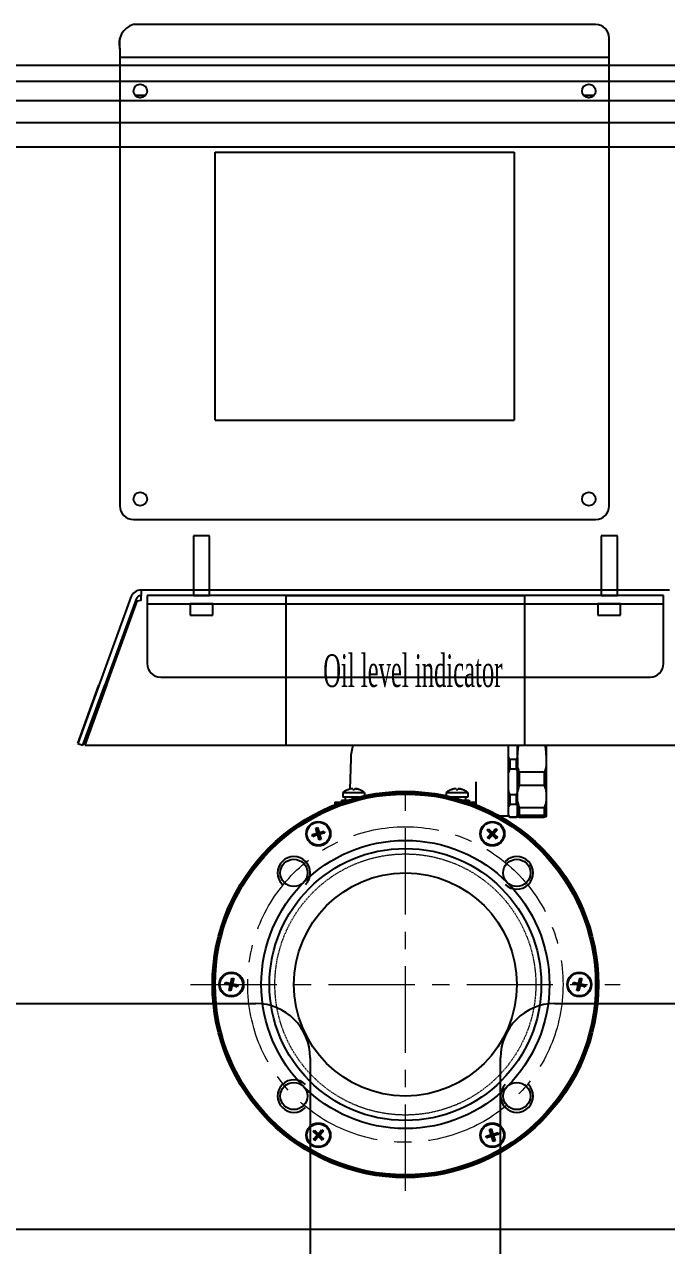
# Model space of a CAD drawing. Extents: x 61367 to 140945, y -1257 to 25588.
# Drawn here: x 89441.8 to 89678, y 15658.4 to 16107.4 of the extents above; entities that cross this region are included whole.
import ezdxf

# ---------------------------------------------------------------- set-up
doc = ezdxf.new("R2010")
doc.units = 0
doc.header["$MEASUREMENT"] = 0
for name, pattern in [('CENTER', [50.8, 31.75, -6.35, 6.35, -6.35]), ('EB_DASH', [6, 3, -3]), ('HIDDEN', [0.375, 0.25, -0.125])]:
    doc.linetypes.add(name, pattern=pattern)
doc.layers.get('0').update_dxf_attribs({"linetype": 'CONTINUOUS'})
for name, color, linetype, lineweight in [('01', 7, 'CONTINUOUS', 18), ('CEN', 1, 'CENTER', 18), ('DEFAULT_2', 8, 'EB_DASH', 0), ('中心线', 1, 'CENTER', 9)]:
    doc.layers.add(name, color=color, linetype=linetype, lineweight=lineweight)
doc.layers.add('03-JI-ZHUN-XIAN', color=7, linetype='CONTINUOUS')
doc.styles.add('MtXpl_Times_New_Roma', font='times.ttf')

# ---------------------------------------------------------------- blocks, each defined once
blk = doc.blocks.new('A$Cd78e76be')
at = {"color": 101, "linetype": 'Continuous'}
for p, q in [((-1155.01, 1145.95), (-1325.01, 1145.95)), ((-1330.01, 1136.95), (-1330.01, 1140.95)), ((-1150.01, 1136.95), (-1150.01, 1140.95)), ((-1330.01, 1136.95), (-1330.01, 1127.95)), ((-1150.01, 1127.95), (-1150.01, 1136.95)), ((-1330.01, 1127.95), (-1330.01, 968.95)), ((-1150.01, 968.95), (-1150.01, 1127.95)), ((-1324.49, 1119.95), (-1320.52, 1119.95)), ((-1159.49, 1119.95), (-1155.52, 1119.95)), ((-1731, 1117.95), (-980, 1117.95)), ((-1731, 1109.95), (-980, 1109.95)), ((-1325.01, 963.95), (-1155.01, 963.95))]:
    blk.add_line(p, q, dxfattribs=at)
at = {"color": 101}
for p, q in [((-1786, 1130.95), (-1117.64, 1130.95)), ((-1117.64, 1124.95), (-1786, 1124.95)), ((-1798, 1100.95), (-302, 1100.95)), ((-1296.99, 957.95), (-1302.99, 957.95)), ((-1302.99, 957.95), (-1302.99, 935.95)), ((-1296.99, 935.95), (-1296.99, 957.95)), ((-1146.99, 957.95), (-1152.99, 957.95)), ((-1152.99, 957.95), (-1152.99, 935.95)), ((-1146.99, 935.95), (-1146.99, 957.95)), ((-1129.99, 935.95), (-1319.99, 935.95)), ((-1319.99, 935.95), (-1319.99, 932.95)), ((-1129.99, 935.95), (-1319.99, 935.95)), ((-1319.99, 935.95), (-1319.99, 910.96)), ((-1302.99, 935.95), (-1296.99, 935.95)), ((-1152.99, 935.95), (-1146.99, 935.95)), ((-1129.99, 932.95), (-1129.99, 935.95)), ((-1129.99, 910.96), (-1129.99, 935.95)), ((-1319.99, 932.95), (-1129.99, 932.95)), ((-1295.83, 932.95), (-1304.15, 932.95)), ((-1304.15, 932.95), (-1304.15, 928.77)), ((-1295.83, 928.77), (-1295.83, 932.95)), ((-1145.83, 932.95), (-1154.15, 932.95)), ((-1154.15, 932.95), (-1154.15, 928.77)), ((-1145.83, 928.77), (-1145.83, 932.95)), ((-1304.15, 928.77), (-1295.83, 928.77)), ((-1154.15, 928.77), (-1145.83, 928.77)), ((-1314.99, 905.96), (-1134.99, 905.96)), ((-1370.51, 785.95), (-1280.01, 785.95)), ((-1170, 785.95), (-974.5, 785.95)), ((-1260.01, 765.95), (-1260.01, -944.05)), ((-1190, -944.05), (-1190, 765.95))]:
    blk.add_line(p, q, dxfattribs=at)
at = {"color": 101, "ltscale": 0.5}
for p, q in [((-1180.99, 935.89), (-1268.99, 935.89)), ((-1268.99, 935.89), (-1268.99, 880.89)), ((-1180.99, 880.89), (-1180.99, 935.89)), ((-1268.99, 880.89), (-1180.99, 880.89))]:
    blk.add_line(p, q, dxfattribs=at)
at = {"color": 101}
for centre, radius in [((-1224.99, 792.95), 70), ((-1266, 833.97), 5), ((-1183.98, 833.97), 5), ((-1224.99, 792.95), 41), ((-1266, 751.94), 5), ((-1183.98, 751.94), 5)]:
    blk.add_circle(centre, radius, dxfattribs=at)
at = {"color": 101, "linetype": 'Continuous'}
for centre, radius, start, end in [((-1323.01, 1138.95), 7.28, 105.9454, 195.9454), ((-1155.01, 1140.95), 5, 0, 90), ((-1325.01, 968.95), 5, 180, 270), ((-1155.01, 968.95), 5, 270, 0)]:
    blk.add_arc(centre, radius, start, end, dxfattribs=at)
at = {"color": 101}
for centre, radius, start, end in [((-1314.99, 910.96), 5, 180, 270), ((-1134.99, 910.96), 5, 270, 0), ((-1266, 833.97), 6, 315, 225), ((-1183.98, 833.97), 6, 225, 135), ((-1280.01, 765.95), 20, 0, 90), ((-1170, 765.95), 20, 90, 180), ((-1266, 751.94), 6, 45, 315), ((-1183.98, 751.94), 6, 135, 45)]:
    blk.add_arc(centre, radius, start, end, dxfattribs=at)
at = {"layer": '01', "color": 101}
blk.add_line((-1319.99, 935.95), (-1319.99, 935.95), dxfattribs=at)
at = {"layer": '03-JI-ZHUN-XIAN', "color": 101, "linetype": 'Continuous'}
for p, q in [((-1330.01, 1133.95), (-1150.01, 1133.95)), ((-1295.01, 1000.49), (-1295.01, 1098.95)), ((-1295.01, 1098.95), (-1185.01, 1098.95)), ((-1185.01, 1098.95), (-1185.01, 1000.49)), ((-1295.01, 1000.49), (-1185.01, 1000.49)), ((-1325.95, 935.32), (-1345.51, 881.57)), ((-1324.07, 934.64), (-1343.63, 880.89)), ((-1342.96, 880.89), (-1323.65, 933.95)), ((-1322.19, 934.17), (-1323.65, 933.95)), ((-1127.79, 937.95), (-1322.19, 937.95)), ((-1322.19, 937.95), (-1322.19, 935.95)), ((-1322.19, 934.17), (-1322.19, 935.95)), ((-1345.51, 881.57), (-1337.73, 902.95)), ((-1343.63, 880.89), (-1335.6, 902.95)), ((-1334.93, 902.95), (-1342.96, 880.89)), ((-1345.51, 881.57), (-1343.63, 880.89)), ((-1345.51, 881.57), (-1343.63, 880.89)), ((-1342.96, 880.89), (-1107.02, 880.89)), ((-1186.99, 854.8), (-1186.99, 880.89)), ((-1183.69, 876.03), (-1183.69, 880.89)), ((-1173.19, 880.89), (-1173.19, 854.66)), ((-1245.06, 875.99), (-1245.45, 864.78)), ((-1186.49, 872.23), (-1186.49, 875.67)), ((-1184.19, 875.67), (-1186.49, 875.67)), ((-1184.19, 875.67), (-1184.19, 872.23)), ((-1183.69, 876.03), (-1183.69, 873.41)), ((-1186.49, 872.23), (-1184.19, 872.23)), ((-1183.69, 854.66), (-1183.69, 873.4)), ((-1198.99, 858.96), (-1198.99, 867.45)), ((-1182.99, 866.21), (-1182.99, 870.96)), ((-1173.89, 870.96), (-1182.99, 870.96)), ((-1173.89, 870.96), (-1173.89, 866.21)), ((-1247.99, 863.58), (-1247.99, 861.85)), ((-1247.99, 863.58), (-1239.99, 863.58)), ((-1245.92, 864.66), (-1245.92, 864.65)), ((-1244.34, 864.93), (-1244.3, 864.65)), ((-1244.3, 864.65), (-1244.25, 864.66)), ((-1244.25, 864.66), (-1244.2, 864.66)), ((-1244.2, 864.66), (-1244.15, 864.66)), ((-1244.15, 864.66), (-1244.09, 864.66)), ((-1244.09, 864.66), (-1244.04, 864.66)), ((-1244.04, 864.66), (-1243.99, 864.66)), ((-1243.99, 864.66), (-1243.84, 864.66)), ((-1243.84, 864.66), (-1243.69, 864.65)), ((-1243.69, 864.65), (-1243.65, 864.93)), ((-1242.07, 864.65), (-1242.06, 864.66)), ((-1239.99, 863.58), (-1239.99, 862.29)), ((-1209.99, 863.58), (-1209.99, 862.29)), ((-1209.99, 863.58), (-1201.99, 863.58)), ((-1207.92, 864.66), (-1207.92, 864.65)), ((-1206.34, 864.93), (-1206.3, 864.65)), ((-1206.3, 864.65), (-1206.25, 864.66)), ((-1206.25, 864.66), (-1206.2, 864.66)), ((-1206.2, 864.66), (-1206.15, 864.66)), ((-1206.15, 864.66), (-1206.09, 864.66)), ((-1206.09, 864.66), (-1206.04, 864.66)), ((-1206.04, 864.66), (-1205.99, 864.66)), ((-1205.99, 864.66), (-1205.84, 864.66)), ((-1205.84, 864.66), (-1205.69, 864.65)), ((-1205.69, 864.65), (-1205.65, 864.93)), ((-1204.07, 864.65), (-1204.06, 864.66)), ((-1201.99, 863.58), (-1201.99, 861.85)), ((-1186.49, 859.24), (-1186.49, 862.67)), ((-1184.19, 862.67), (-1186.49, 862.67)), ((-1184.19, 862.67), (-1184.19, 859.24)), ((-1182.99, 866.21), (-1173.89, 866.21)), ((-1250.99, 859.95), (-1250.99, 858.96)), ((-1250.99, 859.95), (-1248.44, 859.95)), ((-1248.49, 860.75), (-1248.49, 859.95)), ((-1248.49, 860.75), (-1245.99, 860.75)), ((-1242.08, 861.85), (-1247.99, 861.85)), ((-1247.14, 861.85), (-1247.14, 860.75)), ((-1244.27, 861.23), (-1244.27, 861.85)), ((-1243.72, 861.85), (-1243.72, 861.4)), ((-1201.99, 861.85), (-1207.91, 861.85)), ((-1206.27, 861.4), (-1206.27, 861.85)), ((-1205.72, 861.85), (-1205.72, 861.23)), ((-1203.97, 860.75), (-1201.49, 860.75)), ((-1202.85, 861.85), (-1202.85, 860.75)), ((-1201.55, 859.95), (-1198.99, 859.95)), ((-1201.49, 860.75), (-1201.49, 859.95)), ((-1186.49, 859.24), (-1184.19, 859.24)), ((-1182.99, 855.19), (-1182.99, 857.92)), ((-1173.89, 857.92), (-1182.99, 857.92)), ((-1173.89, 857.92), (-1173.89, 855.19)), ((-1190.46, 854.95), (-1186.99, 854.95)), ((-1186.99, 854.8), (-1186.57, 854.38)), ((-1186.49, 854.3), (-1186.49, 854.45)), ((-1184.19, 854.45), (-1186.49, 854.45)), ((-1184.19, 854.3), (-1186.49, 854.3)), ((-1183.76, 854.73), (-1184.19, 854.3)), ((-1184.19, 854.45), (-1184.19, 854.3)), ((-1182.99, 855.19), (-1173.89, 855.19)), ((-1173.89, 854.41), (-1182.99, 854.41)), ((-1259.3, 848.05), (-1254.69, 848.71)), ((-1259.3, 848.05), (-1257.43, 848.61)), ((-1259.09, 847.38), (-1254.89, 849.38)), ((-1257.99, 850.48), (-1257.32, 850.68)), ((-1257.43, 848.61), (-1257.99, 850.48)), ((-1255.99, 846.28), (-1257.99, 850.48)), ((-1257.43, 848.61), (-1256.56, 848.15)), ((-1256.66, 846.08), (-1257.32, 850.68)), ((-1257.32, 850.68), (-1256.76, 848.82)), ((-1257.23, 847.94), (-1256.76, 848.82)), ((-1256.76, 848.82), (-1254.89, 849.38)), ((-1254.69, 848.71), (-1256.56, 848.15)), ((-1254.89, 849.38), (-1254.69, 848.71)), ((-1194.91, 849.7), (-1194.43, 850.21)), ((-1194.91, 849.7), (-1191.08, 847.06)), ((-1193.49, 848.36), (-1194.91, 849.7)), ((-1194.82, 846.94), (-1191.16, 849.82)), ((-1194.43, 850.21), (-1191.55, 846.55)), ((-1194.43, 850.21), (-1193.01, 848.87)), ((-1194.31, 846.46), (-1191.67, 850.3)), ((-1193.01, 848.87), (-1191.67, 850.3)), ((-1192.98, 847.88), (-1193.01, 848.87)), ((-1191.16, 849.82), (-1192.5, 848.4)), ((-1191.67, 850.3), (-1191.16, 849.82)), ((-1259.09, 847.38), (-1259.3, 848.05)), ((-1257.23, 847.94), (-1259.09, 847.38)), ((-1256.66, 846.08), (-1257.23, 847.94)), ((-1255.99, 846.28), (-1256.66, 846.08)), ((-1256.56, 848.15), (-1255.99, 846.28)), ((-1194.82, 846.94), (-1193.49, 848.36)), ((-1194.31, 846.46), (-1194.82, 846.94)), ((-1192.98, 847.88), (-1194.31, 846.46)), ((-1193.49, 848.36), (-1192.5, 848.4)), ((-1191.55, 846.55), (-1192.98, 847.88)), ((-1192.5, 848.4), (-1191.08, 847.06)), ((-1191.08, 847.06), (-1191.55, 846.55)), ((-1289.86, 790.79), (-1288.13, 795.11)), ((-1289.25, 793.37), (-1288.81, 795.27)), ((-1289.18, 790.63), (-1288.81, 795.27)), ((-1288.81, 795.27), (-1288.13, 795.11)), ((-1288.13, 795.11), (-1288.57, 793.21)), ((-1161.86, 790.79), (-1160.13, 795.11)), ((-1161.25, 793.37), (-1160.81, 795.27)), ((-1161.18, 790.63), (-1160.81, 795.27)), ((-1160.81, 795.27), (-1160.13, 795.11)), ((-1160.13, 795.11), (-1160.57, 793.21)), ((-1291.31, 793.14), (-1291.15, 793.82)), ((-1291.31, 793.14), (-1286.67, 792.77)), ((-1289.41, 792.69), (-1291.31, 793.14)), ((-1291.15, 793.82), (-1289.25, 793.37)), ((-1291.15, 793.82), (-1286.83, 792.09)), ((-1289.86, 790.79), (-1289.41, 792.69)), ((-1289.18, 790.63), (-1289.86, 790.79)), ((-1289.41, 792.69), (-1288.57, 793.21)), ((-1288.73, 792.53), (-1289.25, 793.37)), ((-1288.73, 792.53), (-1289.18, 790.63)), ((-1286.83, 792.09), (-1288.73, 792.53)), ((-1288.57, 793.21), (-1286.67, 792.77)), ((-1286.67, 792.77), (-1286.83, 792.09)), ((-1163.31, 793.14), (-1163.15, 793.82)), ((-1163.31, 793.14), (-1158.67, 792.77)), ((-1161.41, 792.69), (-1163.31, 793.14)), ((-1163.15, 793.82), (-1161.25, 793.37)), ((-1163.15, 793.82), (-1158.83, 792.09)), ((-1161.86, 790.79), (-1161.41, 792.69)), ((-1161.18, 790.63), (-1161.86, 790.79)), ((-1161.41, 792.69), (-1160.57, 793.21)), ((-1160.73, 792.53), (-1161.25, 793.37)), ((-1160.73, 792.53), (-1161.18, 790.63)), ((-1158.83, 792.09), (-1160.73, 792.53)), ((-1160.57, 793.21), (-1158.67, 792.77)), ((-1158.67, 792.77), (-1158.83, 792.09)), ((-1258.91, 738.85), (-1258.43, 739.36)), ((-1257.49, 737.51), (-1258.91, 738.85)), ((-1258.91, 738.85), (-1255.08, 736.21)), ((-1258.82, 736.09), (-1255.16, 738.97)), ((-1258.82, 736.09), (-1257.49, 737.51)), ((-1258.43, 739.36), (-1257.01, 738.02)), ((-1258.43, 739.36), (-1255.55, 735.7)), ((-1258.31, 735.61), (-1255.67, 739.45)), ((-1256.98, 737.03), (-1258.31, 735.61)), ((-1257.49, 737.51), (-1256.5, 737.54)), ((-1257.01, 738.02), (-1255.67, 739.45)), ((-1256.98, 737.03), (-1257.01, 738.02)), ((-1255.55, 735.7), (-1256.98, 737.03)), ((-1255.16, 738.97), (-1256.5, 737.54)), ((-1256.5, 737.54), (-1255.08, 736.21)), ((-1255.67, 739.45), (-1255.16, 738.97)), ((-1195.3, 737.2), (-1190.69, 737.86)), ((-1195.3, 737.2), (-1193.43, 737.76)), ((-1195.09, 736.53), (-1195.3, 737.2)), ((-1195.09, 736.53), (-1190.89, 738.53)), ((-1193.23, 737.09), (-1195.09, 736.53)), ((-1193.99, 739.63), (-1193.32, 739.83)), ((-1193.43, 737.76), (-1193.99, 739.63)), ((-1191.99, 735.43), (-1193.99, 739.63)), ((-1193.43, 737.76), (-1192.56, 737.29)), ((-1192.66, 735.23), (-1193.32, 739.83)), ((-1193.32, 739.83), (-1192.76, 737.96)), ((-1193.23, 737.09), (-1192.76, 737.96)), ((-1192.66, 735.23), (-1193.23, 737.09)), ((-1192.76, 737.96), (-1190.89, 738.53)), ((-1190.69, 737.86), (-1192.56, 737.29)), ((-1192.56, 737.29), (-1191.99, 735.43)), ((-1190.89, 738.53), (-1190.69, 737.86)), ((-1258.31, 735.61), (-1258.82, 736.09)), ((-1255.08, 736.21), (-1255.55, 735.7)), ((-1191.99, 735.43), (-1192.66, 735.23)), ((-2237, 702.95), (-193, 702.95))]:
    blk.add_line(p, q, dxfattribs=at)
for centre, radius in [((-1322.51, 1121.45), 2.5), ((-1157.51, 1121.45), 2.5), ((-1322.51, 971.45), 2.5), ((-1157.51, 971.45), 2.5), ((-1224.99, 792.95), 71), ((-1224.99, 792.95), 70.5), ((-1256.99, 848.38), 4.5), ((-1256.99, 848.38), 4.2), ((-1192.99, 848.38), 4.5), ((-1192.99, 848.38), 4.2), ((-1224.99, 792.95), 53), ((-1224.99, 792.95), 50), ((-1288.99, 792.95), 4.5), ((-1288.99, 792.95), 4.2), ((-1160.99, 792.95), 4.5), ((-1160.99, 792.95), 4.2), ((-1256.99, 737.53), 4.5), ((-1256.99, 737.53), 4.2), ((-1192.99, 737.53), 4.5), ((-1192.99, 737.53), 4.2)]:
    blk.add_circle(centre, radius, dxfattribs=at)
for centre, radius, start, end in [((-1322.19, 933.95), 4, 90, 160), ((-1322.19, 933.95), 2, 90, 160), ((-1227.97, 875.82), 17.09, 162.7348, 179.4294), ((-1185.64, 877.13), 2.02, 314.346, 319.3873), ((-1243.99, 858.45), 6.5, 107.2821, 127.9799), ((-1244.92, 863.13), 1.72, 114.6505, 123.1331), ((-1243.67, 857.86), 7.16, 105.2708, 106.1539), ((-1244.86, 863.01), 1.86, 111.3945, 114.6952), ((-1244.19, 859.78), 5.16, 103.5219, 105.2969), ((-1244.8, 862.84), 2.04, 106.9265, 111.3671), ((-1244.51, 861.12), 3.79, 100.7915, 103.5379), ((-1244.7, 862.51), 2.38, 102.5509, 106.9062), ((-1244.64, 861.77), 3.13, 99.2041, 100.7398), ((-1244.62, 862.14), 2.77, 100.8695, 102.6045), ((-1244.51, 861.58), 3.34, 97.4948, 100.8059), ((-1244.71, 862.25), 2.64, 95.0879, 99.2648), ((-1244.4, 860.77), 4.15, 96.507, 97.5609), ((-1244.74, 862.58), 2.3, 93.1347, 95.0248), ((-1244.27, 859.58), 5.35, 94.5477, 96.4551), ((-1244.76, 862.81), 2.07, 88.3114, 93.1785), ((-1244.09, 857.36), 7.58, 93.9396, 94.5963), ((-1244.75, 862.99), 1.9, 85.679, 88.2698), ((-1244.74, 863.12), 1.77, 77.5983, 85.7273), ((-1243.24, 863.15), 1.73, 94.6186, 102.9), ((-1243.89, 857.39), 7.55, 85.4411, 86.1118), ((-1243.23, 863.03), 1.85, 92.0131, 94.6647), ((-1243.7, 859.68), 5.25, 83.5487, 85.4914), ((-1243.22, 862.87), 2.02, 86.9801, 91.9703), ((-1243.57, 860.87), 4.05, 82.4138, 83.4943), ((-1243.23, 862.64), 2.25, 85.0869, 87.0249), ((-1243.26, 862.31), 2.58, 80.7446, 85.0212), ((-1243.34, 861.83), 3.06, 79.2403, 80.8077), ((-1243.36, 862.22), 2.68, 77.2149, 79.0067), ((-1243.47, 861.18), 3.73, 76.3962, 79.1863), ((-1243.27, 862.59), 2.3, 72.7688, 77.2706), ((-1243.79, 859.82), 5.13, 74.6268, 76.4129), ((-1243.18, 862.91), 1.97, 68.163, 72.747), ((-1243.11, 863.08), 1.78, 63.3205, 68.1507), ((-1244.48, 857.31), 7.73, 73.4778, 74.6304), ((-1243.05, 863.19), 1.67, 56.1025, 63.3237), ((-1243.99, 858.45), 6.5, 52.0201, 72.7179), ((-1205.99, 858.45), 6.5, 107.2821, 127.9799), ((-1206.92, 863.13), 1.72, 114.6505, 123.1331), ((-1205.67, 857.86), 7.16, 105.2708, 106.1539), ((-1206.86, 863.01), 1.86, 111.3945, 114.6952), ((-1206.19, 859.78), 5.16, 103.5219, 105.2969), ((-1206.8, 862.84), 2.04, 106.9265, 111.3671), ((-1206.51, 861.12), 3.79, 100.7915, 103.5379), ((-1206.7, 862.51), 2.38, 102.5509, 106.9062), ((-1206.64, 861.77), 3.13, 99.2041, 100.7398), ((-1206.62, 862.14), 2.77, 100.8695, 102.6045), ((-1206.51, 861.58), 3.34, 97.4948, 100.8059), ((-1206.71, 862.25), 2.64, 95.0879, 99.2648), ((-1206.4, 860.77), 4.15, 96.507, 97.5609), ((-1206.74, 862.58), 2.3, 93.1347, 95.0248), ((-1206.27, 859.58), 5.35, 94.5477, 96.4551), ((-1206.76, 862.81), 2.07, 88.3114, 93.1785), ((-1206.09, 857.36), 7.58, 93.9396, 94.5963), ((-1206.75, 862.99), 1.9, 85.679, 88.2698), ((-1206.74, 863.12), 1.77, 77.5983, 85.7273), ((-1205.24, 863.15), 1.73, 94.6186, 102.9), ((-1205.89, 857.39), 7.55, 85.4411, 86.1118), ((-1205.23, 863.03), 1.85, 92.0131, 94.6647), ((-1205.7, 859.68), 5.25, 83.5487, 85.4914), ((-1205.22, 862.87), 2.02, 86.9801, 91.9703), ((-1205.57, 860.87), 4.05, 82.4138, 83.4943), ((-1205.23, 862.64), 2.25, 85.0869, 87.0249), ((-1205.26, 862.31), 2.58, 80.7446, 85.0212), ((-1205.34, 861.83), 3.06, 79.2403, 80.8077), ((-1205.36, 862.22), 2.68, 77.2149, 79.0067), ((-1205.47, 861.18), 3.73, 76.3962, 79.1863), ((-1205.27, 862.59), 2.3, 72.7688, 77.2706), ((-1205.79, 859.82), 5.13, 74.6268, 76.4129), ((-1205.18, 862.91), 1.97, 68.163, 72.747), ((-1205.11, 863.08), 1.78, 63.3205, 68.1507), ((-1206.48, 857.31), 7.73, 73.4778, 74.6304), ((-1205.05, 863.19), 1.67, 56.1025, 63.3237), ((-1205.99, 858.45), 6.5, 52.0201, 72.7179), ((-1188, 864.61), 4.23, 332.9594, 336.8402), ((-1188.78, 864.95), 5.08, 336.8443, 340.076), ((-1185.64, 855.91), 2.02, 314.346, 319.3873)]:
    blk.add_arc(centre, radius, start, end, dxfattribs=at)
for points in [[(-1183.69, 876.03), (-1183.6, 879.66), (-1183.43, 880.28), (-1183.22, 880.89)], [(-1173.67, 880.89), (-1173.45, 880.28), (-1173.29, 879.66), (-1173.19, 876.03)], [(-1186.49, 875.67), (-1186.68, 875.92), (-1186.88, 876.18), (-1186.95, 876.49)], [(-1183.69, 876.48), (-1183.81, 876.25), (-1183.94, 876.01), (-1184.11, 875.81)], [(-1186.99, 870.61), (-1186.86, 871.16), (-1186.71, 871.71), (-1186.45, 872.22)], [(-1184.19, 872.23), (-1184, 871.7), (-1183.8, 871.17), (-1183.74, 870.6)], [(-1182.99, 870.96), (-1183.32, 871.74), (-1183.56, 872.57), (-1183.69, 873.41)], [(-1173.19, 873.41), (-1173.32, 872.57), (-1173.57, 871.74), (-1173.89, 870.96)], [(-1186.49, 862.67), (-1186.69, 863.2), (-1186.88, 863.74), (-1186.95, 864.3)], [(-1183.69, 864.3), (-1183.78, 863.93), (-1183.88, 863.57), (-1184, 863.22)], [(-1183.69, 863.51), (-1183.57, 864.43), (-1183.32, 865.34), (-1182.99, 866.21)], [(-1173.89, 866.21), (-1173.57, 865.34), (-1173.32, 864.43), (-1173.19, 863.51)], [(-1186.92, 858.56), (-1186.8, 858.8), (-1186.65, 859.04), (-1186.45, 859.23)], [(-1184.19, 859.24), (-1184.01, 858.98), (-1183.81, 858.72), (-1183.74, 858.42)], [(-1182.99, 857.92), (-1183.32, 858.79), (-1183.57, 859.7), (-1183.69, 860.62)], [(-1173.19, 860.62), (-1173.32, 859.7), (-1173.57, 858.79), (-1173.89, 857.92)], [(-1186.49, 854.45), (-1186.68, 854.71), (-1186.88, 854.97), (-1186.95, 855.27)], [(-1183.69, 855.27), (-1183.81, 855.03), (-1183.94, 854.79), (-1184.11, 854.59)], [(-1183.69, 854.94), (-1183.49, 855.08), (-1183.23, 855.13), (-1182.99, 855.19)], [(-1182.99, 854.41), (-1183.23, 854.47), (-1183.49, 854.52), (-1183.69, 854.66)], [(-1173.89, 855.19), (-1173.65, 855.13), (-1173.4, 855.08), (-1173.19, 854.94)]]:
    blk.add_open_spline(points, degree=3, dxfattribs=at)
for points, knots in [([(-1245.92, 864.65), (-1245.88, 864.67), (-1245.79, 864.69), (-1245.7, 864.72), (-1245.66, 864.73)], [0, 0, 0, 0, 0.499271, 1, 1, 1, 1]), ([(-1244.34, 864.93), (-1244.38, 864.93), (-1244.47, 864.93), (-1244.56, 864.92), (-1244.61, 864.92)], [0, 0, 0, 0, 0.499277, 1, 1, 1, 1]), ([(-1243.65, 864.93), (-1243.6, 864.93), (-1243.51, 864.93), (-1243.42, 864.92), (-1243.38, 864.92)], [0, 0, 0, 0, 0.499267, 1, 1, 1, 1]), ([(-1243.04, 864.89), (-1243.01, 864.88), (-1242.94, 864.87), (-1242.88, 864.86), (-1242.85, 864.86)], [0, 0, 0, 0, 0.500444, 1, 1, 1, 1]), ([(-1242.07, 864.65), (-1242.1, 864.67), (-1242.18, 864.69), (-1242.25, 864.71), (-1242.28, 864.72)], [0, 0, 0, 0, 0.499309, 1, 1, 1, 1]), ([(-1207.92, 864.65), (-1207.88, 864.67), (-1207.79, 864.69), (-1207.7, 864.72), (-1207.66, 864.73)], [0, 0, 0, 0, 0.499271, 1, 1, 1, 1]), ([(-1206.34, 864.93), (-1206.38, 864.93), (-1206.47, 864.93), (-1206.56, 864.92), (-1206.61, 864.92)], [0, 0, 0, 0, 0.499277, 1, 1, 1, 1]), ([(-1205.65, 864.93), (-1205.6, 864.93), (-1205.51, 864.93), (-1205.42, 864.92), (-1205.38, 864.92)], [0, 0, 0, 0, 0.499267, 1, 1, 1, 1]), ([(-1205.04, 864.89), (-1205.01, 864.88), (-1204.94, 864.87), (-1204.88, 864.86), (-1204.85, 864.86)], [0, 0, 0, 0, 0.500444, 1, 1, 1, 1]), ([(-1204.07, 864.65), (-1204.1, 864.67), (-1204.18, 864.69), (-1204.25, 864.71), (-1204.28, 864.72)], [0, 0, 0, 0, 0.499309, 1, 1, 1, 1]), ([(-1186.99, 858.42), (-1186.98, 858.45), (-1186.96, 858.49), (-1186.94, 858.53), (-1186.92, 858.56)], [0, 0, 0, 0, 0.499249, 1, 1, 1, 1]), ([(-1173.59, 854.5), (-1173.63, 854.48), (-1173.74, 854.45), (-1173.84, 854.42), (-1173.89, 854.41)], [0, 0, 0, 0, 0.476569, 1, 1, 1, 1]), ([(-1173.19, 854.66), (-1173.24, 854.63), (-1173.37, 854.57), (-1173.51, 854.52), (-1173.59, 854.5)], [0, 0, 0, 0, 0.426036, 1, 1, 1, 1])]:
    blk.add_open_spline(points, degree=3, knots=knots, dxfattribs=at)
at = {"layer": 'CEN', "color": 101}
blk.add_line((-1319.8, 785.95), (-1510.22, 785.95), dxfattribs=at)
at = {"layer": 'DEFAULT_2', "color": 101, "linetype": 'HIDDEN'}
blk.add_circle((-1224.99, 792.95), 48, dxfattribs=at)
at = {"layer": '中心线', "color": 101}
for p, q in [((-1224.99, 717.08), (-1224.99, 868.83)), ((-1304.04, 792.95), (-1145.94, 792.95))]:
    blk.add_line(p, q, dxfattribs=at)
blk.add_circle((-1224.99, 792.95), 58, dxfattribs=at)
at = {"color": 101, "style": 'MtXpl_Times_New_Roma', "width": 0.5}
blk.add_text('Oil level indicator', height=12, dxfattribs=at).set_placement((-1255.22, 902.35))

msp = doc.modelspace()

# ---------------------------------------------------------------- block references
msp.add_blockref('A$Cd78e76be', (90806.915, 14961.488))

doc.saveas('drawing.dxf')
